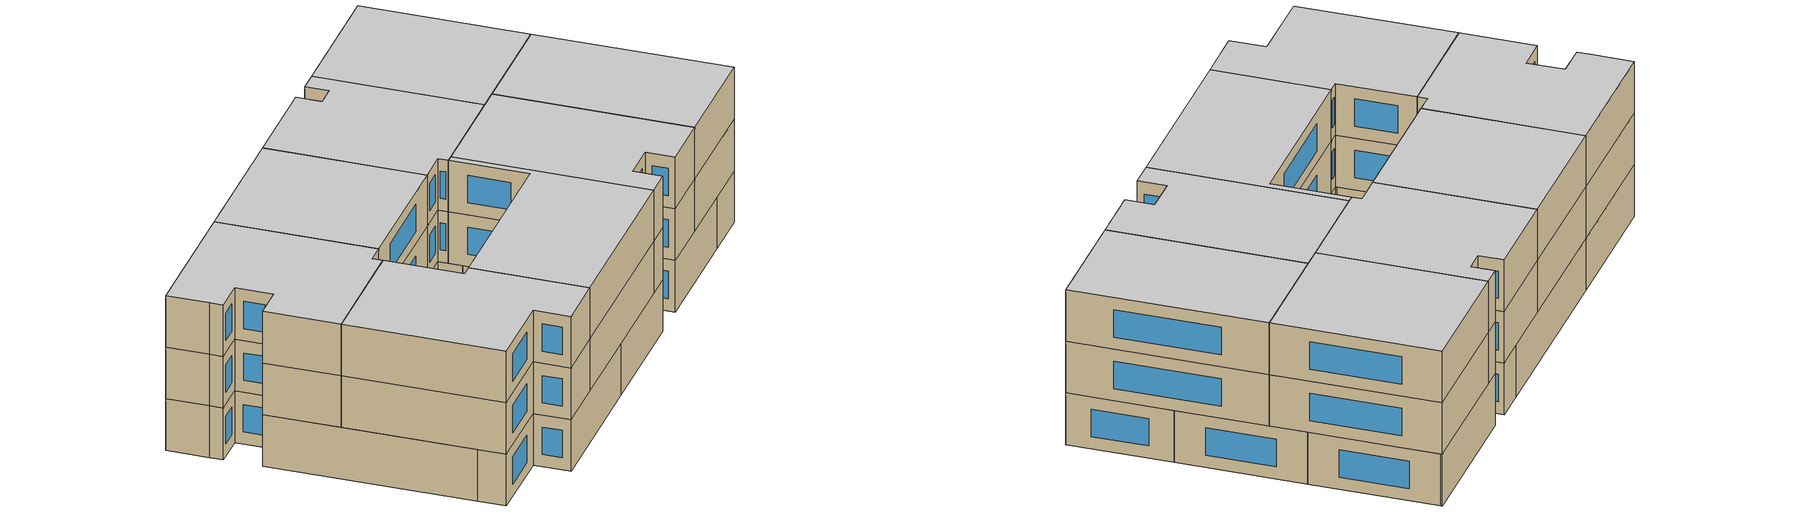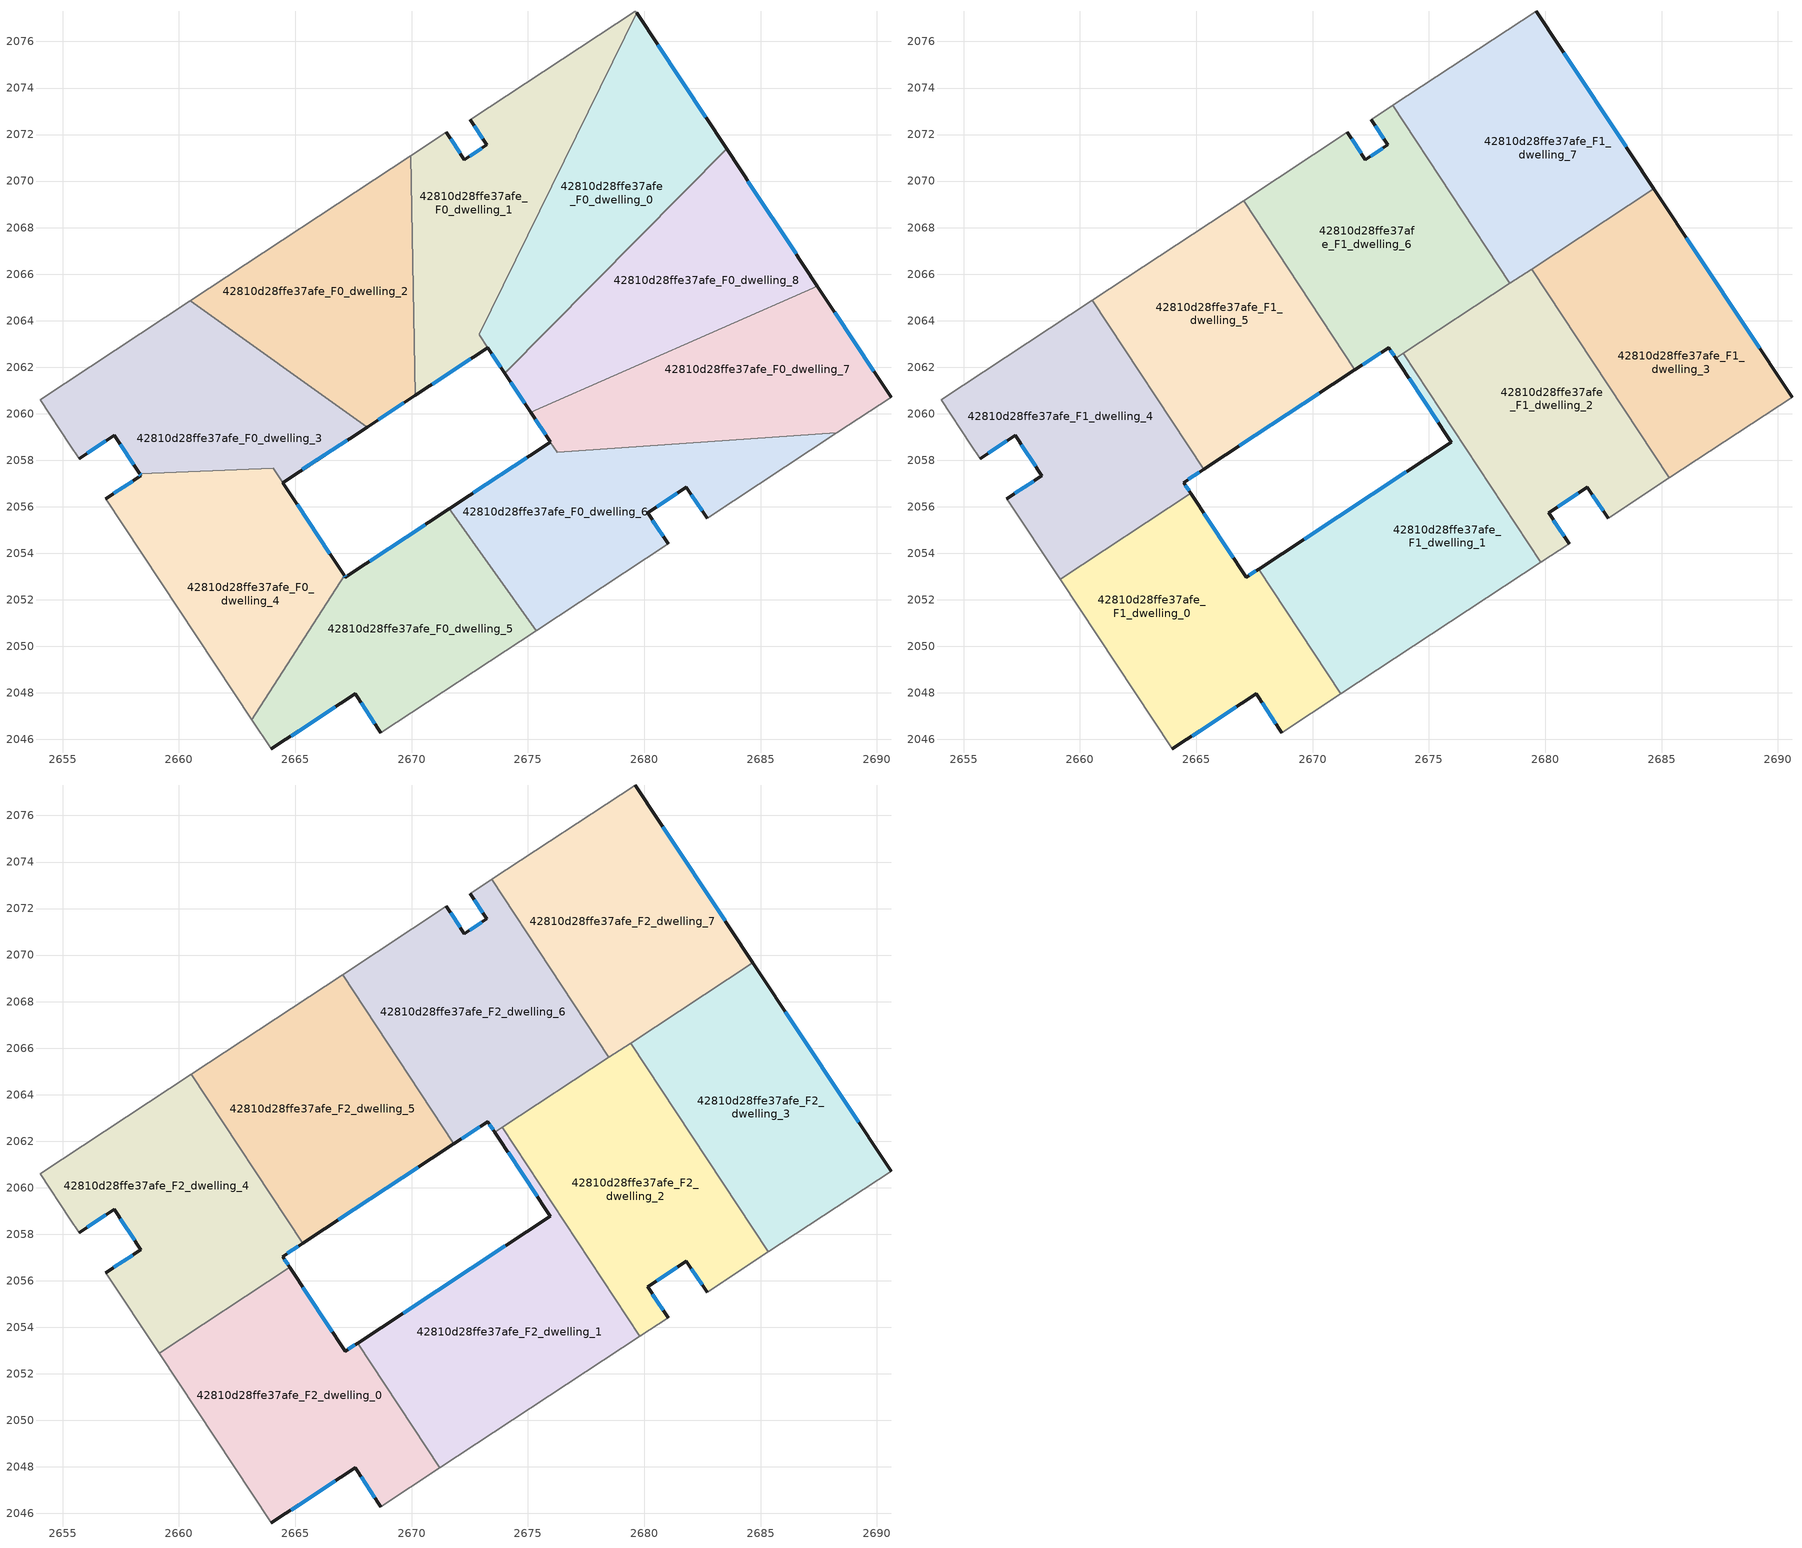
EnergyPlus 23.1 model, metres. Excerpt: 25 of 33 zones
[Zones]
42810d28ffe37afe_F0_dwelling_0
 floor ground (EU_floor_Construction): 2679.67,2077.23 2683.54,2071.38 2674.01,2061.74 2672.91,2063.4 z0
 wall outside (EU_wall_Construction): 2683.54,2071.38 2679.67,2077.23 / 2673.28,2062.84 2674.01,2061.74 z0:3
 wall to 42810d28ffe37afe_F0_dwelling_8 (EU_wall_Construction): 2674.01,2061.74 2683.54,2071.38 z0:3
 wall to 42810d28ffe37afe_F0_dwelling_1 (EU_wall_Construction): 2679.67,2077.23 2672.91,2063.41 / 2672.91,2063.4 2673.28,2062.84 z0:3
 window (EU_Window_Construction): 2682.64,2072.75 2680.58,2075.86 / 2673.45,2062.58 2673.84,2062 z0.7:2.3
 ceiling adiabatic (EU_roof_Construction): 2678.22,2066 2683.54,2071.38 2679.67,2077.23 2675.9,2069.53 z3
42810d28ffe37afe_F0_dwelling_1
 floor ground (EU_floor_Construction): 2679.62,2077.31 2679.67,2077.23 2672.91,2063.4 2673.28,2062.84 2670.16,2060.79 2669.96,2071.08 2671.49,2072.09 2672.26,2070.92 2673.24,2071.56 2672.52,2072.63 z0
 wall outside (EU_wall_Construction): 2672.52,2072.63 2673.24,2071.56 2672.26,2070.92 2671.49,2072.09 / 2670.16,2060.79 2673.28,2062.84 z0:3
 wall to 42810d28ffe37afe_F0_dwelling_2 (EU_wall_Construction): 2669.96,2071.08 2670.16,2060.79 z0:3
 wall adiabatic (EU_wall_Construction): 2671.49,2072.09 2669.96,2071.08 / 2679.67,2077.23 2679.62,2077.31 2672.52,2072.63 z0:3
 window (EU_Window_Construction): 2672.08,2071.19 2671.67,2071.82 / 2673.01,2071.41 2672.49,2071.07 / 2672.69,2072.38 2673.07,2071.81 / 2670.89,2061.27 2672.55,2062.36 z0.7:2.3
42810d28ffe37afe_F0_dwelling_2
 floor ground (EU_floor_Construction): 2669.96,2071.08 2670.16,2060.79 2668.09,2059.43 2660.48,2064.85 z0
 wall outside (EU_wall_Construction): 2668.09,2059.43 2670.16,2060.79 z0:3
 wall to 42810d28ffe37afe_F0_dwelling_3 (EU_wall_Construction): 2660.48,2064.85 2668.09,2059.43 z0:3
 wall adiabatic (EU_wall_Construction): 2669.96,2071.08 2660.48,2064.85 z0:3
 window (EU_Window_Construction): 2668.57,2059.75 2669.67,2060.47 z0.7:2.3
 roof outside (EU_roof_Construction): 2669.96,2071.08 2660.48,2064.85 2660.64,2064.73 2660.54,2064.89 z3
42810d28ffe37afe_F0_dwelling_3
 floor ground (EU_floor_Construction): 2668.09,2059.43 2664.46,2057.04 2667.1,2053.04 2664.05,2057.65 2658.32,2057.42 2657.22,2059.07 2655.71,2058.07 2655.31,2058.67 2654.03,2060.6 2660.48,2064.85 z0
 wall outside (EU_wall_Construction): 2655.71,2058.07 2657.22,2059.07 2658.32,2057.42 / 2664.46,2057.04 2668.09,2059.43 / 2664.46,2057.04 2667.11,2053.05 z0:3
 wall adiabatic (EU_wall_Construction): 2660.48,2064.85 2654.03,2060.6 2655.31,2058.67 2655.71,2058.07 z0:3
 wall to 42810d28ffe37afe_F0_dwelling_4 (EU_wall_Construction): 2658.32,2057.42 2664.05,2057.65 2667.1,2053.04 z0:3
 window (EU_Window_Construction): 2657.48,2058.68 2658.06,2057.8 / 2656.06,2058.31 2656.86,2058.83 / 2665.31,2057.6 2667.23,2058.87 / 2665.08,2056.11 2666.49,2053.99 z0.7:2.3
42810d28ffe37afe_F0_dwelling_4
 floor ground (EU_floor_Construction): 2664.05,2057.65 2667.1,2053.04 2663.14,2046.85 2656.85,2056.34 2658.37,2057.34 2658.32,2057.42 z0
 wall outside (EU_wall_Construction): 2658.32,2057.42 2658.37,2057.34 2656.85,2056.34 z0:3
 wall adiabatic (EU_wall_Construction): 2656.85,2056.34 2663.14,2046.85 z0:3
 wall to 42810d28ffe37afe_F0_dwelling_5 (EU_wall_Construction): 2663.14,2046.85 2667.1,2053.04 z0:3
 window (EU_Window_Construction): 2658.01,2057.1 2657.21,2056.58 / 2658.33,2057.4 2658.35,2057.36 z0.7:2.3
42810d28ffe37afe_F0_dwelling_5
 floor ground (EU_floor_Construction): 2671.63,2055.92 2675.36,2050.68 2668.68,2046.29 2667.58,2047.96 2663.98,2045.59 2663.14,2046.85 2667.11,2053.05 2667.16,2052.97 z0
 wall outside (EU_wall_Construction): 2663.98,2045.59 2667.58,2047.96 2668.68,2046.29 / 2671.63,2055.92 2667.16,2052.97 2667.11,2053.05 z0:3
 wall adiabatic (EU_wall_Construction): 2663.14,2046.85 2663.98,2045.59 / 2668.68,2046.29 2675.36,2050.68 z0:3
 wall to 42810d28ffe37afe_F0_dwelling_6 (EU_wall_Construction): 2675.36,2050.68 2671.63,2055.92 z0:3
 window (EU_Window_Construction): 2664.82,2046.15 2666.73,2047.4 / 2670.58,2055.23 2668.21,2053.67 / 2667.84,2047.57 2668.42,2046.68 / 2667.15,2052.99 2667.12,2053.03 z0.7:2.3
42810d28ffe37afe_F0_dwelling_6
 floor ground (EU_floor_Construction): 2688.29,2059.19 2682.7,2055.51 2681.82,2056.84 2680.15,2055.75 2681.03,2054.41 2675.36,2050.68 2671.63,2055.92 2675.97,2058.78 2676.27,2058.34 z0
 wall outside (EU_wall_Construction): 2675.97,2058.78 2671.63,2055.92 / 2681.03,2054.41 2680.15,2055.75 2681.82,2056.84 2682.7,2055.51 z0:3
 wall adiabatic (EU_wall_Construction): 2675.36,2050.68 2681.03,2054.41 / 2682.7,2055.51 2688.29,2059.19 z0:3
 wall to 42810d28ffe37afe_F0_dwelling_7 (EU_wall_Construction): 2688.29,2059.19 2676.27,2058.34 2675.97,2058.78 z0:3
 window (EU_Window_Construction): 2674.95,2058.11 2672.65,2056.59 / 2682.03,2056.53 2682.5,2055.83 / 2680.54,2056 2681.43,2056.58 / 2680.82,2054.72 2680.35,2055.43 z0.7:2.3
42810d28ffe37afe_F0_dwelling_7
 floor ground (EU_floor_Construction): 2687.45,2065.49 2690.61,2060.71 2688.29,2059.19 2676.27,2058.34 2675.12,2060.07 z0
 wall outside (EU_wall_Construction): 2675.12,2060.07 2675.97,2058.79 / 2690.61,2060.71 2687.45,2065.49 z0:3
 wall to 42810d28ffe37afe_F0_dwelling_8 (EU_wall_Construction): 2687.45,2065.49 2675.12,2060.07 z0:3
 wall adiabatic (EU_wall_Construction): 2688.29,2059.19 2690.61,2060.71 z0:3
 window (EU_Window_Construction): 2675.32,2059.77 2675.77,2059.09 / 2689.87,2061.83 2688.19,2064.37 z0.7:2.3
42810d28ffe37afe_F0_dwelling_8
 floor ground (EU_floor_Construction): 2683.54,2071.38 2687.45,2065.49 2675.12,2060.07 2674.01,2061.74 z0
 wall outside (EU_wall_Construction): 2674.01,2061.74 2675.12,2060.07 / 2687.45,2065.49 2683.54,2071.38 z0:3
 window (EU_Window_Construction): 2674.27,2061.35 2674.86,2060.46 / 2686.53,2066.87 2684.46,2070 z0.7:2.3
 ceiling adiabatic (EU_roof_Construction): 2684.67,2069.67 2683.54,2071.38 2678.22,2066 2678.48,2065.6 z3
42810d28ffe37afe_F1_dwelling_0
 floor to 42810d28ffe37afe_F0_dwelling_4 (EU_floor_Construction): 2664.77,2056.58 2667.1,2053.04 2663.14,2046.85 2659.15,2052.88 z3
 floor to 42810d28ffe37afe_F0_dwelling_5 (EU_floor_Construction): 2667.69,2053.33 2671.22,2047.96 2668.68,2046.29 2667.58,2047.96 2663.98,2045.59 2663.14,2046.85 2667.11,2053.05 2667.16,2052.97 z3
 floor adiabatic (EU_floor_Construction): 2664.77,2056.58 2667.16,2052.97 2667.1,2053.04 z3
 wall outside (EU_wall_Construction): 2667.69,2053.33 2667.16,2052.97 2664.77,2056.58 / 2663.98,2045.59 2667.58,2047.96 2668.68,2046.29 z3:6
 wall adiabatic (EU_wall_Construction): 2659.15,2052.88 2663.98,2045.59 / 2668.68,2046.29 2671.22,2047.96 z3:6
 wall to 42810d28ffe37afe_F1_dwelling_4 (EU_wall_Construction): 2664.77,2056.58 2659.15,2052.88 z3:6
 wall to 42810d28ffe37afe_F1_dwelling_1 (EU_wall_Construction): 2671.22,2047.96 2667.69,2053.33 z3:6
 window (EU_Window_Construction): 2666.6,2053.82 2665.33,2055.73 / 2667.57,2053.24 2667.28,2053.06 / 2667.84,2047.57 2668.42,2046.68 / 2664.82,2046.15 2666.73,2047.4 z3.7:5.3
42810d28ffe37afe_F1_dwelling_1
 floor to 42810d28ffe37afe_F0_dwelling_6 (EU_floor_Construction): 2676.69,2058.37 2679.81,2053.61 2675.36,2050.68 2671.63,2055.92 2675.97,2058.78 2676.27,2058.34 z3
 floor to 42810d28ffe37afe_F0_dwelling_5 (EU_floor_Construction): 2671.63,2055.92 2675.36,2050.68 2671.22,2047.96 2667.69,2053.33 z3
 floor to 42810d28ffe37afe_F0_dwelling_7 (EU_floor_Construction): 2675.47,2060.22 2676.69,2058.37 2676.27,2058.34 2675.97,2058.79 2675.12,2060.07 z3
 floor to 42810d28ffe37afe_F0_dwelling_8 (EU_floor_Construction): 2674.28,2062.02 2675.47,2060.22 2675.12,2060.07 2674.01,2061.74 z3
 floor to 42810d28ffe37afe_F0_dwelling_0 (EU_floor_Construction): 2673.91,2062.59 2674.28,2062.02 2674.01,2061.74 2673.85,2061.98 2673.59,2062.38 z3
 wall outside (EU_wall_Construction): 2673.59,2062.38 2675.97,2058.78 2667.69,2053.33 z3:6
 wall to 42810d28ffe37afe_F1_dwelling_2 (EU_wall_Construction): 2679.81,2053.61 2673.91,2062.59 z3:6
 wall adiabatic (EU_wall_Construction): 2671.22,2047.96 2679.81,2053.61 z3:6
 wall to 42810d28ffe37afe_F1_dwelling_6 (EU_wall_Construction): 2673.91,2062.59 2673.59,2062.38 z3:6
 window (EU_Window_Construction): 2674.15,2061.53 2675.41,2059.63 / 2674.03,2057.5 2669.64,2054.61 z3.7:5.3
42810d28ffe37afe_F1_dwelling_2
 floor to 42810d28ffe37afe_F0_dwelling_7 (EU_floor_Construction): 2681.6,2062.92 2684.24,2058.9 2676.69,2058.37 2675.47,2060.22 z3
 floor to 42810d28ffe37afe_F0_dwelling_6 (EU_floor_Construction): 2684.24,2058.9 2685.33,2057.24 2682.7,2055.51 2681.82,2056.84 2680.15,2055.75 2681.03,2054.41 2679.81,2053.61 2676.69,2058.37 z3
 floor to 42810d28ffe37afe_F0_dwelling_8 (EU_floor_Construction): 2679.42,2066.22 2681.6,2062.92 2675.47,2060.22 2674.28,2062.02 2676.6,2064.37 z3
 floor to 42810d28ffe37afe_F0_dwelling_0 (EU_floor_Construction): 2676.6,2064.36 2674.28,2062.02 2673.91,2062.59 z3
 wall outside (EU_wall_Construction): 2681.03,2054.41 2680.15,2055.75 2681.82,2056.84 2682.7,2055.51 z3:6
 wall to 42810d28ffe37afe_F1_dwelling_3 (EU_wall_Construction): 2685.33,2057.24 2679.42,2066.22 z3:6
 wall adiabatic (EU_wall_Construction): 2682.7,2055.51 2685.33,2057.24 / 2679.81,2053.61 2681.03,2054.41 z3:6
 wall to 42810d28ffe37afe_F1_dwelling_6 (EU_wall_Construction): 2678.48,2065.6 2673.91,2062.59 z3:6
 wall to 42810d28ffe37afe_F1_dwelling_7 (EU_wall_Construction): 2679.42,2066.22 2678.48,2065.6 z3:6
 window (EU_Window_Construction): 2682.03,2056.53 2682.5,2055.83 / 2680.54,2056 2681.43,2056.58 / 2680.82,2054.72 2680.35,2055.43 z3.7:5.3
42810d28ffe37afe_F1_dwelling_3
 floor to 42810d28ffe37afe_F0_dwelling_8 (EU_floor_Construction): 2684.67,2069.67 2687.44,2065.49 2681.6,2062.92 2679.42,2066.22 z3
 floor to 42810d28ffe37afe_F0_dwelling_7 (EU_floor_Construction): 2687.44,2065.49 2690.61,2060.71 2688.29,2059.19 2684.24,2058.9 2681.6,2062.92 z3
 floor to 42810d28ffe37afe_F0_dwelling_6 (EU_floor_Construction): 2688.29,2059.19 2685.33,2057.24 2684.24,2058.9 z3
 wall outside (EU_wall_Construction): 2690.61,2060.71 2684.67,2069.67 z3:6
 wall adiabatic (EU_wall_Construction): 2685.33,2057.24 2690.61,2060.71 z3:6
 wall to 42810d28ffe37afe_F1_dwelling_7 (EU_wall_Construction): 2684.67,2069.67 2679.42,2066.22 z3:6
 window (EU_Window_Construction): 2689.21,2062.82 2686.07,2067.57 z3.7:5.3
42810d28ffe37afe_F1_dwelling_4
 floor to 42810d28ffe37afe_F0_dwelling_3 (EU_floor_Construction): 2660.64,2064.73 2665.33,2057.61 2664.46,2057.04 2664.77,2056.58 2664.05,2057.65 2658.32,2057.42 2657.22,2059.07 2655.71,2058.07 2655.31,2058.67 2654.03,2060.6 2660.48,2064.85 z3
 floor to 42810d28ffe37afe_F0_dwelling_4 (EU_floor_Construction): 2664.05,2057.65 2664.77,2056.58 2659.15,2052.88 2656.85,2056.34 2658.37,2057.34 2658.32,2057.42 z3
 wall outside (EU_wall_Construction): 2664.77,2056.58 2664.46,2057.04 2665.33,2057.61 / 2655.71,2058.07 2657.22,2059.07 2658.37,2057.34 2656.85,2056.34 z3:6
 wall adiabatic (EU_wall_Construction): 2660.54,2064.89 2654.03,2060.6 2655.31,2058.67 2655.71,2058.07 / 2656.85,2056.34 2659.15,2052.88 z3:6
 wall to 42810d28ffe37afe_F1_dwelling_5 (EU_wall_Construction): 2665.33,2057.61 2660.54,2064.89 z3:6
 window (EU_Window_Construction): 2664.66,2057.18 2665.12,2057.48 / 2664.7,2056.69 2664.53,2056.93 / 2658.01,2057.1 2657.21,2056.58 / 2657.49,2058.66 2658.1,2057.75 / 2656.06,2058.31 2656.86,2058.83 z3.7:5.3
42810d28ffe37afe_F1_dwelling_5
 floor to 42810d28ffe37afe_F0_dwelling_2 (EU_floor_Construction): 2667.04,2069.16 2670.09,2064.53 2670.16,2060.79 2668.09,2059.43 2660.64,2064.73 2660.54,2064.89 z3
 floor to 42810d28ffe37afe_F0_dwelling_1 (EU_floor_Construction): 2670.09,2064.53 2671.82,2061.89 2670.16,2060.79 z3
 floor to 42810d28ffe37afe_F0_dwelling_3 (EU_floor_Construction): 2668.09,2059.43 2665.33,2057.61 2660.64,2064.73 z3
 wall outside (EU_wall_Construction): 2665.33,2057.61 2671.82,2061.89 z3:6
 wall adiabatic (EU_wall_Construction): 2667.04,2069.16 2660.54,2064.89 z3:6
 wall to 42810d28ffe37afe_F1_dwelling_6 (EU_wall_Construction): 2671.82,2061.89 2667.04,2069.16 z3:6
 window (EU_Window_Construction): 2666.85,2058.62 2670.3,2060.88 z3.7:5.3
42810d28ffe37afe_F1_dwelling_6
 floor to 42810d28ffe37afe_F0_dwelling_1 (EU_floor_Construction): 2673.45,2073.25 2675.9,2069.52 2672.91,2063.4 2673.28,2062.84 2671.82,2061.89 2670.09,2064.53 2669.96,2071.08 2671.49,2072.09 2672.26,2070.92 2673.24,2071.56 2672.52,2072.63 z3
 floor to 42810d28ffe37afe_F0_dwelling_0 (EU_floor_Construction): 2675.9,2069.52 2678.22,2066 2676.6,2064.36 2673.59,2062.38 2672.91,2063.41 z3
 floor to 42810d28ffe37afe_F0_dwelling_2 (EU_floor_Construction): 2669.96,2071.08 2670.09,2064.53 2667.04,2069.16 z3
 floor to 42810d28ffe37afe_F0_dwelling_8 (EU_floor_Construction): 2678.22,2066 2678.48,2065.6 2676.6,2064.37 z3
 wall outside (EU_wall_Construction): 2672.52,2072.63 2673.24,2071.56 2672.26,2070.92 2671.49,2072.09 / 2671.82,2061.89 2673.28,2062.84 2673.59,2062.38 z3:6
 wall adiabatic (EU_wall_Construction): 2673.45,2073.25 2672.52,2072.63 / 2671.49,2072.09 2667.04,2069.16 z3:6
 wall to 42810d28ffe37afe_F1_dwelling_7 (EU_wall_Construction): 2678.48,2065.6 2673.45,2073.25 z3:6
 window (EU_Window_Construction): 2672.69,2072.38 2673.07,2071.81 / 2673.35,2062.73 2673.51,2062.49 / 2672.17,2062.11 2672.94,2062.62 / 2672.08,2071.19 2671.67,2071.82 / 2673.01,2071.41 2672.49,2071.07 z3.7:5.3
42810d28ffe37afe_F1_dwelling_7
 floor to 42810d28ffe37afe_F0_dwelling_1 (EU_floor_Construction): 2679.62,2077.31 2679.67,2077.23 2675.9,2069.52 2673.45,2073.25 z3
 floor adiabatic (EU_floor_Construction): 2679.67,2077.23 2684.67,2069.67 2678.48,2065.6 2675.9,2069.52 z3
 wall outside (EU_wall_Construction): 2684.67,2069.67 2679.62,2077.31 z3:6
 wall adiabatic (EU_wall_Construction): 2679.62,2077.31 2673.45,2073.25 z3:6
 window (EU_Window_Construction): 2683.49,2071.47 2680.8,2075.52 z3.7:5.3
42810d28ffe37afe_F2_dwelling_0
 floor to 42810d28ffe37afe_F1_dwelling_0 (EU_floor_Construction): 2667.69,2053.33 2671.22,2047.96 2668.68,2046.29 2667.58,2047.96 2663.98,2045.59 2659.15,2052.88 2664.77,2056.58 2667.16,2052.97 z6
 wall outside (EU_wall_Construction): 2667.69,2053.33 2667.16,2052.97 2664.77,2056.58 / 2663.98,2045.59 2667.58,2047.96 2668.68,2046.29 z6:9
 wall adiabatic (EU_wall_Construction): 2659.15,2052.88 2663.98,2045.59 / 2668.68,2046.29 2671.22,2047.96 z6:9
 wall to 42810d28ffe37afe_F2_dwelling_4 (EU_wall_Construction): 2664.77,2056.58 2659.15,2052.88 z6:9
 wall to 42810d28ffe37afe_F2_dwelling_1 (EU_wall_Construction): 2671.22,2047.96 2667.69,2053.33 z6:9
 window (EU_Window_Construction): 2666.6,2053.82 2665.33,2055.73 / 2667.57,2053.24 2667.28,2053.06 / 2667.84,2047.57 2668.42,2046.68 / 2664.82,2046.15 2666.73,2047.4 z6.7:8.3
 ceiling to 42810d28ffe37afe_F3_dwelling_0 (EU_floor_Construction): 2671.22,2047.96 2667.69,2053.33 2667.16,2052.97 2664.77,2056.58 2659.15,2052.88 2663.98,2045.59 2667.58,2047.96 2668.68,2046.29 z9
42810d28ffe37afe_F2_dwelling_1
 floor to 42810d28ffe37afe_F1_dwelling_1 (EU_floor_Construction): 2675.97,2058.78 2673.59,2062.38 2673.91,2062.59 2679.81,2053.61 2671.22,2047.96 2667.69,2053.33 z6
 wall outside (EU_wall_Construction): 2673.59,2062.38 2675.97,2058.78 2667.69,2053.33 z6:9
 wall to 42810d28ffe37afe_F2_dwelling_2 (EU_wall_Construction): 2679.81,2053.61 2673.91,2062.59 z6:9
 wall adiabatic (EU_wall_Construction): 2671.22,2047.96 2679.81,2053.61 z6:9
 wall to 42810d28ffe37afe_F2_dwelling_6 (EU_wall_Construction): 2673.91,2062.59 2673.59,2062.38 z6:9
 window (EU_Window_Construction): 2674.15,2061.53 2675.41,2059.63 / 2674.03,2057.5 2669.64,2054.61 z6.7:8.3
 ceiling to 42810d28ffe37afe_F3_dwelling_1 (EU_floor_Construction): 2679.81,2053.61 2673.91,2062.59 2673.59,2062.38 2675.97,2058.78 2667.69,2053.33 2671.22,2047.96 z9
42810d28ffe37afe_F2_dwelling_2
 floor to 42810d28ffe37afe_F1_dwelling_2 (EU_floor_Construction): 2679.42,2066.22 2685.33,2057.24 2682.7,2055.51 2681.82,2056.84 2680.15,2055.75 2681.03,2054.41 2679.81,2053.61 2673.91,2062.59 z6
 wall outside (EU_wall_Construction): 2681.03,2054.41 2680.15,2055.75 2681.82,2056.84 2682.7,2055.51 z6:9
 wall to 42810d28ffe37afe_F2_dwelling_3 (EU_wall_Construction): 2685.33,2057.24 2679.42,2066.22 z6:9
 wall adiabatic (EU_wall_Construction): 2682.7,2055.51 2685.33,2057.24 / 2679.81,2053.61 2681.03,2054.41 z6:9
 wall to 42810d28ffe37afe_F2_dwelling_6 (EU_wall_Construction): 2678.48,2065.6 2673.91,2062.59 z6:9
 wall to 42810d28ffe37afe_F2_dwelling_7 (EU_wall_Construction): 2679.42,2066.22 2678.48,2065.6 z6:9
 window (EU_Window_Construction): 2682.03,2056.53 2682.5,2055.83 / 2680.54,2056 2681.43,2056.58 / 2680.82,2054.72 2680.35,2055.43 z6.7:8.3
 ceiling to 42810d28ffe37afe_F3_dwelling_2 (EU_floor_Construction): 2682.7,2055.51 2685.33,2057.24 2679.42,2066.22 2673.91,2062.59 2679.81,2053.61 2681.03,2054.41 2680.15,2055.75 2681.82,2056.84 z9
42810d28ffe37afe_F2_dwelling_3
 floor to 42810d28ffe37afe_F1_dwelling_3 (EU_floor_Construction): 2684.67,2069.67 2690.61,2060.71 2685.33,2057.24 2679.42,2066.22 z6
 wall outside (EU_wall_Construction): 2690.61,2060.71 2684.67,2069.67 z6:9
 wall adiabatic (EU_wall_Construction): 2685.33,2057.24 2690.61,2060.71 z6:9
 wall to 42810d28ffe37afe_F2_dwelling_7 (EU_wall_Construction): 2684.67,2069.67 2679.42,2066.22 z6:9
 window (EU_Window_Construction): 2689.21,2062.82 2686.07,2067.57 z6.7:8.3
 ceiling to 42810d28ffe37afe_F3_dwelling_3 (EU_floor_Construction): 2690.61,2060.71 2684.67,2069.67 2679.42,2066.22 2685.33,2057.24 z9
42810d28ffe37afe_F2_dwelling_4
 floor to 42810d28ffe37afe_F1_dwelling_4 (EU_floor_Construction): 2660.54,2064.89 2665.33,2057.61 2664.46,2057.04 2664.77,2056.58 2659.15,2052.88 2656.85,2056.34 2658.37,2057.34 2657.22,2059.07 2655.71,2058.07 2655.31,2058.67 2654.03,2060.6 z6
 wall outside (EU_wall_Construction): 2664.77,2056.58 2664.46,2057.04 2665.33,2057.61 / 2655.71,2058.07 2657.22,2059.07 2658.37,2057.34 2656.85,2056.34 z6:9
 wall adiabatic (EU_wall_Construction): 2660.54,2064.89 2654.03,2060.6 2655.31,2058.67 2655.71,2058.07 / 2656.85,2056.34 2659.15,2052.88 z6:9
 wall to 42810d28ffe37afe_F2_dwelling_5 (EU_wall_Construction): 2665.33,2057.61 2660.54,2064.89 z6:9
 window (EU_Window_Construction): 2664.66,2057.18 2665.12,2057.48 / 2664.7,2056.69 2664.53,2056.93 / 2658.01,2057.1 2657.21,2056.58 / 2657.49,2058.66 2658.1,2057.75 / 2656.06,2058.31 2656.86,2058.83 z6.7:8.3
 ceiling to 42810d28ffe37afe_F3_dwelling_4 (EU_floor_Construction): 2664.77,2056.58 2664.46,2057.04 2665.33,2057.61 2660.54,2064.89 2654.03,2060.6 2655.31,2058.67 2655.71,2058.07 2657.22,2059.07 2658.37,2057.34 2656.85,2056.34 2659.15,2052.88 z9
42810d28ffe37afe_F2_dwelling_5
 floor to 42810d28ffe37afe_F1_dwelling_5 (EU_floor_Construction): 2667.04,2069.16 2671.82,2061.89 2665.33,2057.61 2660.54,2064.89 z6
 wall outside (EU_wall_Construction): 2665.33,2057.61 2671.82,2061.89 z6:9
 wall adiabatic (EU_wall_Construction): 2667.04,2069.16 2660.54,2064.89 z6:9
 wall to 42810d28ffe37afe_F2_dwelling_6 (EU_wall_Construction): 2671.82,2061.89 2667.04,2069.16 z6:9
 window (EU_Window_Construction): 2666.85,2058.62 2670.3,2060.88 z6.7:8.3
 ceiling to 42810d28ffe37afe_F3_dwelling_5 (EU_floor_Construction): 2671.82,2061.89 2667.04,2069.16 2660.54,2064.89 2665.33,2057.61 z9
42810d28ffe37afe_F2_dwelling_6
 floor to 42810d28ffe37afe_F1_dwelling_6 (EU_floor_Construction): 2673.45,2073.25 2678.48,2065.6 2673.59,2062.38 2673.28,2062.84 2671.82,2061.89 2667.04,2069.16 2671.49,2072.09 2672.26,2070.92 2673.24,2071.56 2672.52,2072.63 z6
 wall outside (EU_wall_Construction): 2672.52,2072.63 2673.24,2071.56 2672.26,2070.92 2671.49,2072.09 / 2671.82,2061.89 2673.28,2062.84 2673.59,2062.38 z6:9
 wall adiabatic (EU_wall_Construction): 2673.45,2073.25 2672.52,2072.63 / 2671.49,2072.09 2667.04,2069.16 z6:9
 wall to 42810d28ffe37afe_F2_dwelling_7 (EU_wall_Construction): 2678.48,2065.6 2673.45,2073.25 z6:9
 window (EU_Window_Construction): 2672.69,2072.38 2673.07,2071.81 / 2673.35,2062.73 2673.51,2062.49 / 2672.17,2062.11 2672.94,2062.62 / 2672.08,2071.19 2671.67,2071.82 / 2673.01,2071.41 2672.49,2071.07 z6.7:8.3
 ceiling to 42810d28ffe37afe_F3_dwelling_6 (EU_floor_Construction): 2678.48,2065.6 2673.45,2073.25 2672.52,2072.63 2673.24,2071.56 2672.26,2070.92 2671.49,2072.09 2667.04,2069.16 2671.82,2061.89 2673.28,2062.84 2673.59,2062.38 z9
42810d28ffe37afe_F2_dwelling_7
 floor to 42810d28ffe37afe_F1_dwelling_7 (EU_floor_Construction): 2679.62,2077.31 2684.67,2069.67 2678.48,2065.6 2673.45,2073.25 z6
 wall outside (EU_wall_Construction): 2684.67,2069.67 2679.62,2077.31 z6:9
 wall adiabatic (EU_wall_Construction): 2679.62,2077.31 2673.45,2073.25 z6:9
 window (EU_Window_Construction): 2683.49,2071.47 2680.8,2075.52 z6.7:8.3
 ceiling to 42810d28ffe37afe_F3_dwelling_7 (EU_floor_Construction): 2684.67,2069.67 2679.62,2077.31 2673.45,2073.25 2678.48,2065.6 z9
[Building]
EU S2 Campaign: North Axis=0; Terrain=City; Solar Distribution=FullExterior
[Site:Location]
Budapest.Ferenc.Liszt.Intl.AP: Latitude=47.437; Longitude=19.256; Time Zone=1; Elevation=185
[SizingPeriod:WeatherFileDays]
AnnualSizingPeriod: Begin Month=1; Begin Day of Month=1; End Month=12; End Day of Month=31; Day of Week for Start Day=Monday; Use Weather File Daylight Saving Period=No; Use Weather File Rain and Snow Indicators=No
[MATERIAL]
EU_InternalMass_Material: Roughness=MediumRough; Thickness=0.1; Conductivity=1; Density=1800; Specific Heat=900; Thermal Absorptance=0.9; Solar Absorptance=0.7; Visible Absorptance=0.7
[MATERIAL:NOMASS] Roughness=MediumRough; Thermal Absorptance=0.9; Solar Absorptance=0.7; Visible Absorptance=0.7
Name | Thermal Resistance
EU_wall_NoMass | 0.832559
EU_roof_NoMass | 1.39638
EU_floor_NoMass | 0.872794
[WINDOWMATERIAL:SIMPLEGLAZINGSYSTEM]
EU_Window_SimpleGlazing: UFactor=2.79869; Solar Heat Gain Coefficient=0.75; Visible Transmittance=0.75
[CONSTRUCTION]
EU_wall_Construction: EU_wall_NoMass
EU_roof_Construction: EU_roof_NoMass
EU_floor_Construction: EU_floor_NoMass
EU_Window_Construction: EU_Window_SimpleGlazing
EU_InternalMass_Construction: EU_InternalMass_Material
[ZONE] Type=1; Multiplier=1; Ceiling Height=autocalculate; Floor Area=autocalculate; Part of Total Floor Area=Yes
Name | Volume
42810d28ffe37afe_F0_dwelling_0 | 179.457
42810d28ffe37afe_F1_dwelling_0; 42810d28ffe37afe_F2_dwelling_0 | 203.221
42810d28ffe37afe_F0_dwelling_1 | 181.811
42810d28ffe37afe_F1_dwelling_1; 42810d28ffe37afe_F2_dwelling_1 | 203.197
42810d28ffe37afe_F0_dwelling_2 | 180.643
42810d28ffe37afe_F1_dwelling_2; 42810d28ffe37afe_F2_dwelling_2 | 203.249
42810d28ffe37afe_F0_dwelling_3 | 182.017
42810d28ffe37afe_F1_dwelling_3; 42810d28ffe37afe_F2_dwelling_3 | 203.195
42810d28ffe37afe_F0_dwelling_4 | 179.163
42810d28ffe37afe_F1_dwelling_4; 42810d28ffe37afe_F2_dwelling_4 | 203.209
42810d28ffe37afe_F0_dwelling_5 | 180.625
42810d28ffe37afe_F1_dwelling_5; 42810d28ffe37afe_F2_dwelling_5 | 203.178
42810d28ffe37afe_F0_dwelling_6 | 181.394
42810d28ffe37afe_F1_dwelling_6; 42810d28ffe37afe_F2_dwelling_6 | 203.208
42810d28ffe37afe_F0_dwelling_7 | 179.84
42810d28ffe37afe_F1_dwelling_7; 42810d28ffe37afe_F2_dwelling_7 | 203.201
42810d28ffe37afe_F0_dwelling_8 | 180.651
[INTERNALMASS] Construction=EU_InternalMass_Construction
Name | Zone or ZoneList | Surface Area
42810d28ffe37afe_F0_dwelling_0_EU_InternalMass | 42810d28ffe37afe_F0_dwelling_0 | 59.8218
42810d28ffe37afe_F0_dwelling_1_EU_InternalMass | 42810d28ffe37afe_F0_dwelling_1 | 60.604
42810d28ffe37afe_F0_dwelling_2_EU_InternalMass | 42810d28ffe37afe_F0_dwelling_2 | 60.2144
42810d28ffe37afe_F0_dwelling_3_EU_InternalMass | 42810d28ffe37afe_F0_dwelling_3 | 60.6875
42810d28ffe37afe_F0_dwelling_4_EU_InternalMass | 42810d28ffe37afe_F0_dwelling_4 | 59.7343
42810d28ffe37afe_F0_dwelling_5_EU_InternalMass | 42810d28ffe37afe_F0_dwelling_5 | 60.2084
42810d28ffe37afe_F0_dwelling_6_EU_InternalMass | 42810d28ffe37afe_F0_dwelling_6 | 60.4645
42810d28ffe37afe_F0_dwelling_7_EU_InternalMass | 42810d28ffe37afe_F0_dwelling_7 | 59.9502
42810d28ffe37afe_F0_dwelling_8_EU_InternalMass | 42810d28ffe37afe_F0_dwelling_8 | 60.2173
42810d28ffe37afe_F1_dwelling_0_EU_InternalMass | 42810d28ffe37afe_F1_dwelling_0 | 67.7404
42810d28ffe37afe_F1_dwelling_1_EU_InternalMass | 42810d28ffe37afe_F1_dwelling_1 | 67.7276
42810d28ffe37afe_F1_dwelling_2_EU_InternalMass | 42810d28ffe37afe_F1_dwelling_2 | 67.7499
42810d28ffe37afe_F1_dwelling_3_EU_InternalMass | 42810d28ffe37afe_F1_dwelling_3 | 67.7318
42810d28ffe37afe_F1_dwelling_4_EU_InternalMass | 42810d28ffe37afe_F1_dwelling_4 | 67.7364
42810d28ffe37afe_F1_dwelling_5_EU_InternalMass | 42810d28ffe37afe_F1_dwelling_5 | 67.726
42810d28ffe37afe_F1_dwelling_6_EU_InternalMass | 42810d28ffe37afe_F1_dwelling_6 | 67.736
42810d28ffe37afe_F1_dwelling_7_EU_InternalMass | 42810d28ffe37afe_F1_dwelling_7 | 67.7339
42810d28ffe37afe_F2_dwelling_0_EU_InternalMass | 42810d28ffe37afe_F2_dwelling_0 | 67.7404
42810d28ffe37afe_F2_dwelling_1_EU_InternalMass | 42810d28ffe37afe_F2_dwelling_1 | 67.7276
42810d28ffe37afe_F2_dwelling_2_EU_InternalMass | 42810d28ffe37afe_F2_dwelling_2 | 67.7499
42810d28ffe37afe_F2_dwelling_3_EU_InternalMass | 42810d28ffe37afe_F2_dwelling_3 | 67.7318
42810d28ffe37afe_F2_dwelling_4_EU_InternalMass | 42810d28ffe37afe_F2_dwelling_4 | 67.7364
42810d28ffe37afe_F2_dwelling_5_EU_InternalMass | 42810d28ffe37afe_F2_dwelling_5 | 67.726
42810d28ffe37afe_F2_dwelling_6_EU_InternalMass | 42810d28ffe37afe_F2_dwelling_6 | 67.736
42810d28ffe37afe_F2_dwelling_7_EU_InternalMass | 42810d28ffe37afe_F2_dwelling_7 | 67.7339
[OTHEREQUIPMENT] Fuel Type=Electricity; Design Level Calculation Method=Watts/Area; Power per Zone Floor Area=1; Fraction Latent=0; Fraction Radiant=0; Fraction Lost=0; Carbon Dioxide Generation Rate=0; EndUse Subcategory=EU_Step8_InternalGains
Name | Zone or ZoneList or Space or SpaceList | Schedule
EU_Step8_InternalGain_42810d28ffe37afe_F0_dwelling_0_f000 | 42810d28ffe37afe_F0_dwelling_0 | EU_Step8_GainSchedule_42810d28ffe37afe_F0_dwelling_0_f000
EU_Step8_InternalGain_42810d28ffe37afe_F0_dwelling_1_f000 | 42810d28ffe37afe_F0_dwelling_1 | EU_Step8_GainSchedule_42810d28ffe37afe_F0_dwelling_1_f000
EU_Step8_InternalGain_42810d28ffe37afe_F0_dwelling_2_f000 | 42810d28ffe37afe_F0_dwelling_2 | EU_Step8_GainSchedule_42810d28ffe37afe_F0_dwelling_2_f000
EU_Step8_InternalGain_42810d28ffe37afe_F0_dwelling_3_f000 | 42810d28ffe37afe_F0_dwelling_3 | EU_Step8_GainSchedule_42810d28ffe37afe_F0_dwelling_3_f000
EU_Step8_InternalGain_42810d28ffe37afe_F0_dwelling_4_f000 | 42810d28ffe37afe_F0_dwelling_4 | EU_Step8_GainSchedule_42810d28ffe37afe_F0_dwelling_4_f000
EU_Step8_InternalGain_42810d28ffe37afe_F0_dwelling_5_f000 | 42810d28ffe37afe_F0_dwelling_5 | EU_Step8_GainSchedule_42810d28ffe37afe_F0_dwelling_5_f000
EU_Step8_InternalGain_42810d28ffe37afe_F0_dwelling_6_f000 | 42810d28ffe37afe_F0_dwelling_6 | EU_Step8_GainSchedule_42810d28ffe37afe_F0_dwelling_6_f000
EU_Step8_InternalGain_42810d28ffe37afe_F0_dwelling_7_f000 | 42810d28ffe37afe_F0_dwelling_7 | EU_Step8_GainSchedule_42810d28ffe37afe_F0_dwelling_7_f000
EU_Step8_InternalGain_42810d28ffe37afe_F0_dwelling_8_f000 | 42810d28ffe37afe_F0_dwelling_8 | EU_Step8_GainSchedule_42810d28ffe37afe_F0_dwelling_8_f000
EU_Step8_InternalGain_42810d28ffe37afe_F1_dwelling_0_f000 | 42810d28ffe37afe_F1_dwelling_0 | EU_Step8_GainSchedule_42810d28ffe37afe_F1_dwelling_0_f000
EU_Step8_InternalGain_42810d28ffe37afe_F1_dwelling_1_f000 | 42810d28ffe37afe_F1_dwelling_1 | EU_Step8_GainSchedule_42810d28ffe37afe_F1_dwelling_1_f000
EU_Step8_InternalGain_42810d28ffe37afe_F1_dwelling_2_f000 | 42810d28ffe37afe_F1_dwelling_2 | EU_Step8_GainSchedule_42810d28ffe37afe_F1_dwelling_2_f000
EU_Step8_InternalGain_42810d28ffe37afe_F1_dwelling_3_f000 | 42810d28ffe37afe_F1_dwelling_3 | EU_Step8_GainSchedule_42810d28ffe37afe_F1_dwelling_3_f000
EU_Step8_InternalGain_42810d28ffe37afe_F1_dwelling_4_f000 | 42810d28ffe37afe_F1_dwelling_4 | EU_Step8_GainSchedule_42810d28ffe37afe_F1_dwelling_4_f000
EU_Step8_InternalGain_42810d28ffe37afe_F1_dwelling_5_f000 | 42810d28ffe37afe_F1_dwelling_5 | EU_Step8_GainSchedule_42810d28ffe37afe_F1_dwelling_5_f000
EU_Step8_InternalGain_42810d28ffe37afe_F1_dwelling_6_f000 | 42810d28ffe37afe_F1_dwelling_6 | EU_Step8_GainSchedule_42810d28ffe37afe_F1_dwelling_6_f000
EU_Step8_InternalGain_42810d28ffe37afe_F1_dwelling_7_f000 | 42810d28ffe37afe_F1_dwelling_7 | EU_Step8_GainSchedule_42810d28ffe37afe_F1_dwelling_7_f000
EU_Step8_InternalGain_42810d28ffe37afe_F2_dwelling_0_f000 | 42810d28ffe37afe_F2_dwelling_0 | EU_Step8_GainSchedule_42810d28ffe37afe_F2_dwelling_0_f000
EU_Step8_InternalGain_42810d28ffe37afe_F2_dwelling_1_f000 | 42810d28ffe37afe_F2_dwelling_1 | EU_Step8_GainSchedule_42810d28ffe37afe_F2_dwelling_1_f000
EU_Step8_InternalGain_42810d28ffe37afe_F2_dwelling_2_f000 | 42810d28ffe37afe_F2_dwelling_2 | EU_Step8_GainSchedule_42810d28ffe37afe_F2_dwelling_2_f000
EU_Step8_InternalGain_42810d28ffe37afe_F2_dwelling_3_f000 | 42810d28ffe37afe_F2_dwelling_3 | EU_Step8_GainSchedule_42810d28ffe37afe_F2_dwelling_3_f000
EU_Step8_InternalGain_42810d28ffe37afe_F2_dwelling_4_f000 | 42810d28ffe37afe_F2_dwelling_4 | EU_Step8_GainSchedule_42810d28ffe37afe_F2_dwelling_4_f000
EU_Step8_InternalGain_42810d28ffe37afe_F2_dwelling_5_f000 | 42810d28ffe37afe_F2_dwelling_5 | EU_Step8_GainSchedule_42810d28ffe37afe_F2_dwelling_5_f000
EU_Step8_InternalGain_42810d28ffe37afe_F2_dwelling_6_f000 | 42810d28ffe37afe_F2_dwelling_6 | EU_Step8_GainSchedule_42810d28ffe37afe_F2_dwelling_6_f000
EU_Step8_InternalGain_42810d28ffe37afe_F2_dwelling_7_f000 | 42810d28ffe37afe_F2_dwelling_7 | EU_Step8_GainSchedule_42810d28ffe37afe_F2_dwelling_7_f000
[ZONEVENTILATION:DESIGNFLOWRATE] Schedule=EU_AlwaysOn; Design Flow Rate Calculation Method=AirChanges/Hour; Air Changes per Hour=0.475469; Ventilation Type=Natural; Fan Pressure Rise=0; Fan Total Efficiency=1; Constant Term Coefficient=1; Temperature Term Coefficient=0; Velocity Term Coefficient=0; Velocity Squared Term Coefficient=0; Minimum Indoor Temperature=-100; Maximum Indoor Temperature=100; Delta Temperature=-100; Minimum Outdoor Temperature=-100; Maximum Outdoor Temperature=100; Maximum Wind Speed=40
Name | Zone or ZoneList or Space or SpaceList
EU_ConstantAir_42810d28ffe37afe_F0_dwelling_0 | 42810d28ffe37afe_F0_dwelling_0
EU_ConstantAir_42810d28ffe37afe_F0_dwelling_1 | 42810d28ffe37afe_F0_dwelling_1
EU_ConstantAir_42810d28ffe37afe_F0_dwelling_2 | 42810d28ffe37afe_F0_dwelling_2
EU_ConstantAir_42810d28ffe37afe_F0_dwelling_3 | 42810d28ffe37afe_F0_dwelling_3
EU_ConstantAir_42810d28ffe37afe_F0_dwelling_4 | 42810d28ffe37afe_F0_dwelling_4
EU_ConstantAir_42810d28ffe37afe_F0_dwelling_5 | 42810d28ffe37afe_F0_dwelling_5
EU_ConstantAir_42810d28ffe37afe_F0_dwelling_6 | 42810d28ffe37afe_F0_dwelling_6
EU_ConstantAir_42810d28ffe37afe_F0_dwelling_7 | 42810d28ffe37afe_F0_dwelling_7
EU_ConstantAir_42810d28ffe37afe_F0_dwelling_8 | 42810d28ffe37afe_F0_dwelling_8
EU_ConstantAir_42810d28ffe37afe_F1_dwelling_0 | 42810d28ffe37afe_F1_dwelling_0
EU_ConstantAir_42810d28ffe37afe_F1_dwelling_1 | 42810d28ffe37afe_F1_dwelling_1
EU_ConstantAir_42810d28ffe37afe_F1_dwelling_2 | 42810d28ffe37afe_F1_dwelling_2
EU_ConstantAir_42810d28ffe37afe_F1_dwelling_3 | 42810d28ffe37afe_F1_dwelling_3
EU_ConstantAir_42810d28ffe37afe_F1_dwelling_4 | 42810d28ffe37afe_F1_dwelling_4
EU_ConstantAir_42810d28ffe37afe_F1_dwelling_5 | 42810d28ffe37afe_F1_dwelling_5
EU_ConstantAir_42810d28ffe37afe_F1_dwelling_6 | 42810d28ffe37afe_F1_dwelling_6
EU_ConstantAir_42810d28ffe37afe_F1_dwelling_7 | 42810d28ffe37afe_F1_dwelling_7
EU_ConstantAir_42810d28ffe37afe_F2_dwelling_0 | 42810d28ffe37afe_F2_dwelling_0
EU_ConstantAir_42810d28ffe37afe_F2_dwelling_1 | 42810d28ffe37afe_F2_dwelling_1
EU_ConstantAir_42810d28ffe37afe_F2_dwelling_2 | 42810d28ffe37afe_F2_dwelling_2
EU_ConstantAir_42810d28ffe37afe_F2_dwelling_3 | 42810d28ffe37afe_F2_dwelling_3
EU_ConstantAir_42810d28ffe37afe_F2_dwelling_4 | 42810d28ffe37afe_F2_dwelling_4
EU_ConstantAir_42810d28ffe37afe_F2_dwelling_5 | 42810d28ffe37afe_F2_dwelling_5
EU_ConstantAir_42810d28ffe37afe_F2_dwelling_6 | 42810d28ffe37afe_F2_dwelling_6
EU_ConstantAir_42810d28ffe37afe_F2_dwelling_7 | 42810d28ffe37afe_F2_dwelling_7
[HVACTEMPLATE:THERMOSTAT] Constant Heating Setpoint=20; Constant Cooling Setpoint=50
EU_HeatOnly_42810d28ffe37afe_F0_dwelling_0; EU_HeatOnly_42810d28ffe37afe_F0_dwelling_1; EU_HeatOnly_42810d28ffe37afe_F0_dwelling_2; EU_HeatOnly_42810d28ffe37afe_F0_dwelling_3; EU_HeatOnly_42810d28ffe37afe_F0_dwelling_4; EU_HeatOnly_42810d28ffe37afe_F0_dwelling_5; EU_HeatOnly_42810d28ffe37afe_F0_dwelling_6; EU_HeatOnly_42810d28ffe37afe_F0_dwelling_7; EU_HeatOnly_42810d28ffe37afe_F0_dwelling_8; EU_HeatOnly_42810d28ffe37afe_F1_dwelling_0; EU_HeatOnly_42810d28ffe37afe_F1_dwelling_1; EU_HeatOnly_42810d28ffe37afe_F1_dwelling_2; EU_HeatOnly_42810d28ffe37afe_F1_dwelling_3; EU_HeatOnly_42810d28ffe37afe_F1_dwelling_4; EU_HeatOnly_42810d28ffe37afe_F1_dwelling_5; EU_HeatOnly_42810d28ffe37afe_F1_dwelling_6; EU_HeatOnly_42810d28ffe37afe_F1_dwelling_7; EU_HeatOnly_42810d28ffe37afe_F2_dwelling_0; EU_HeatOnly_42810d28ffe37afe_F2_dwelling_1; EU_HeatOnly_42810d28ffe37afe_F2_dwelling_2; EU_HeatOnly_42810d28ffe37afe_F2_dwelling_3; EU_HeatOnly_42810d28ffe37afe_F2_dwelling_4; EU_HeatOnly_42810d28ffe37afe_F2_dwelling_5; EU_HeatOnly_42810d28ffe37afe_F2_dwelling_6; EU_HeatOnly_42810d28ffe37afe_F2_dwelling_7; EU_HeatOnly_42810d28ffe37afe_F3_dwelling_0; EU_HeatOnly_42810d28ffe37afe_F3_dwelling_1; EU_HeatOnly_42810d28ffe37afe_F3_dwelling_2; EU_HeatOnly_42810d28ffe37afe_F3_dwelling_3; EU_HeatOnly_42810d28ffe37afe_F3_dwelling_4
[HVACTEMPLATE:ZONE:IDEALLOADSAIRSYSTEM] System Availability Schedule=EU_AlwaysOn; Maximum Heating Supply Air Temperature=50; Minimum Cooling Supply Air Temperature=13; Maximum Heating Supply Air Humidity Ratio=0.0156; Minimum Cooling Supply Air Humidity Ratio=0.0077; Heating Limit=NoLimit; Cooling Limit=NoLimit; Heating Availability Schedule=EU_AlwaysOn; Cooling Availability Schedule=EU_CoolingOff; Dehumidification Control Type=ConstantSensibleHeatRatio; Cooling Sensible Heat Ratio=0.7; Dehumidification Setpoint=60; Humidification Control Type=None; Humidification Setpoint=30; Outdoor Air Method=None; Outdoor Air Flow Rate per Person=0.00944; Outdoor Air Flow Rate per Zone Floor Area=0; Outdoor Air Flow Rate per Zone=0; Demand Controlled Ventilation Type=None; Outdoor Air Economizer Type=NoEconomizer; Heat Recovery Type=None; Sensible Heat Recovery Effectiveness=0.7; Latent Heat Recovery Effectiveness=0.65
Name | Template Thermostat
42810d28ffe37afe_F0_dwelling_0 | EU_HeatOnly_42810d28ffe37afe_F0_dwelling_0
42810d28ffe37afe_F0_dwelling_1 | EU_HeatOnly_42810d28ffe37afe_F0_dwelling_1
42810d28ffe37afe_F0_dwelling_2 | EU_HeatOnly_42810d28ffe37afe_F0_dwelling_2
42810d28ffe37afe_F0_dwelling_3 | EU_HeatOnly_42810d28ffe37afe_F0_dwelling_3
42810d28ffe37afe_F0_dwelling_4 | EU_HeatOnly_42810d28ffe37afe_F0_dwelling_4
42810d28ffe37afe_F0_dwelling_5 | EU_HeatOnly_42810d28ffe37afe_F0_dwelling_5
42810d28ffe37afe_F0_dwelling_6 | EU_HeatOnly_42810d28ffe37afe_F0_dwelling_6
42810d28ffe37afe_F0_dwelling_7 | EU_HeatOnly_42810d28ffe37afe_F0_dwelling_7
42810d28ffe37afe_F0_dwelling_8 | EU_HeatOnly_42810d28ffe37afe_F0_dwelling_8
42810d28ffe37afe_F1_dwelling_0 | EU_HeatOnly_42810d28ffe37afe_F1_dwelling_0
42810d28ffe37afe_F1_dwelling_1 | EU_HeatOnly_42810d28ffe37afe_F1_dwelling_1
42810d28ffe37afe_F1_dwelling_2 | EU_HeatOnly_42810d28ffe37afe_F1_dwelling_2
42810d28ffe37afe_F1_dwelling_3 | EU_HeatOnly_42810d28ffe37afe_F1_dwelling_3
42810d28ffe37afe_F1_dwelling_4 | EU_HeatOnly_42810d28ffe37afe_F1_dwelling_4
42810d28ffe37afe_F1_dwelling_5 | EU_HeatOnly_42810d28ffe37afe_F1_dwelling_5
42810d28ffe37afe_F1_dwelling_6 | EU_HeatOnly_42810d28ffe37afe_F1_dwelling_6
42810d28ffe37afe_F1_dwelling_7 | EU_HeatOnly_42810d28ffe37afe_F1_dwelling_7
42810d28ffe37afe_F2_dwelling_0 | EU_HeatOnly_42810d28ffe37afe_F2_dwelling_0
42810d28ffe37afe_F2_dwelling_1 | EU_HeatOnly_42810d28ffe37afe_F2_dwelling_1
42810d28ffe37afe_F2_dwelling_2 | EU_HeatOnly_42810d28ffe37afe_F2_dwelling_2
42810d28ffe37afe_F2_dwelling_3 | EU_HeatOnly_42810d28ffe37afe_F2_dwelling_3
42810d28ffe37afe_F2_dwelling_4 | EU_HeatOnly_42810d28ffe37afe_F2_dwelling_4
42810d28ffe37afe_F2_dwelling_5 | EU_HeatOnly_42810d28ffe37afe_F2_dwelling_5
42810d28ffe37afe_F2_dwelling_6 | EU_HeatOnly_42810d28ffe37afe_F2_dwelling_6
42810d28ffe37afe_F2_dwelling_7 | EU_HeatOnly_42810d28ffe37afe_F2_dwelling_7
[SIZING:ZONE] Zone Cooling Design Supply Air Temperature Input Method=SupplyAirTemperature; Zone Cooling Design Supply Air Temperature=13; Zone Heating Design Supply Air Temperature Input Method=SupplyAirTemperature; Zone Heating Design Supply Air Temperature=50; Zone Cooling Design Supply Air Humidity Ratio=0.008; Zone Heating Design Supply Air Humidity Ratio=0.008; Cooling Design Air Flow Method=DesignDay; Cooling Design Air Flow Rate=0; Cooling Minimum Air Flow per Zone Floor Area=0.000762; Cooling Minimum Air Flow=0; Cooling Minimum Air Flow Fraction=0.2; Heating Design Air Flow Method=DesignDay; Heating Design Air Flow Rate=0; Heating Maximum Air Flow per Zone Floor Area=0.002032; Heating Maximum Air Flow=0.141576; Heating Maximum Air Flow Fraction=0.3; Account for Dedicated Outdoor Air System=No; Dedicated Outdoor Air System Control Strategy=NeutralSupplyAir; Dedicated Outdoor Air Low Setpoint Temperature for Design=autosize; Dedicated Outdoor Air High Setpoint Temperature for Design=autosize; Zone Load Sizing Method=Sensible Load Only No Latent Load; Zone Latent Cooling Design Supply Air Humidity Ratio Input Method=HumidityRatioDifference; Zone Cooling Design Supply Air Humidity Ratio Difference=0.005; Zone Latent Heating Design Supply Air Humidity Ratio Input Method=HumidityRatioDifference; Zone Humidification Design Supply Air Humidity Ratio Difference=0.005
42810d28ffe37afe_F0_dwelling_0; 42810d28ffe37afe_F0_dwelling_1; 42810d28ffe37afe_F0_dwelling_2; 42810d28ffe37afe_F0_dwelling_3; 42810d28ffe37afe_F0_dwelling_4; 42810d28ffe37afe_F0_dwelling_5; 42810d28ffe37afe_F0_dwelling_6; 42810d28ffe37afe_F0_dwelling_7; 42810d28ffe37afe_F0_dwelling_8; 42810d28ffe37afe_F1_dwelling_0; 42810d28ffe37afe_F1_dwelling_1; 42810d28ffe37afe_F1_dwelling_2; 42810d28ffe37afe_F1_dwelling_3; 42810d28ffe37afe_F1_dwelling_4; 42810d28ffe37afe_F1_dwelling_5; 42810d28ffe37afe_F1_dwelling_6; 42810d28ffe37afe_F1_dwelling_7; 42810d28ffe37afe_F2_dwelling_0; 42810d28ffe37afe_F2_dwelling_1; 42810d28ffe37afe_F2_dwelling_2; 42810d28ffe37afe_F2_dwelling_3; 42810d28ffe37afe_F2_dwelling_4; 42810d28ffe37afe_F2_dwelling_5; 42810d28ffe37afe_F2_dwelling_6; 42810d28ffe37afe_F2_dwelling_7
[SCHEDULE:CONSTANT]
Name | Hourly Value
EU_AlwaysOn | 1
EU_CoolingOff | 0
[SCHEDULE:FILE] Column Number=1; Rows to Skip at Top=0; Number of Hours of Data=8760; Column Separator=Comma; Interpolate to Timestep=No; Minutes per Item=60; Adjust Schedule for Daylight Savings=Yes
Name | File
EU_Step8_GainSchedule_42810d28ffe37afe_F0_dwelling_0_f000 | ../../schedules/42810d28ffe37afe/42810d28ffe37afe_F0_dwelling_0_f000_gain.csv
EU_Step8_GainSchedule_42810d28ffe37afe_F0_dwelling_1_f000 | ../../schedules/42810d28ffe37afe/42810d28ffe37afe_F0_dwelling_1_f000_gain.csv
EU_Step8_GainSchedule_42810d28ffe37afe_F0_dwelling_2_f000 | ../../schedules/42810d28ffe37afe/42810d28ffe37afe_F0_dwelling_2_f000_gain.csv
EU_Step8_GainSchedule_42810d28ffe37afe_F0_dwelling_3_f000 | ../../schedules/42810d28ffe37afe/42810d28ffe37afe_F0_dwelling_3_f000_gain.csv
EU_Step8_GainSchedule_42810d28ffe37afe_F0_dwelling_4_f000 | ../../schedules/42810d28ffe37afe/42810d28ffe37afe_F0_dwelling_4_f000_gain.csv
EU_Step8_GainSchedule_42810d28ffe37afe_F0_dwelling_5_f000 | ../../schedules/42810d28ffe37afe/42810d28ffe37afe_F0_dwelling_5_f000_gain.csv
EU_Step8_GainSchedule_42810d28ffe37afe_F0_dwelling_6_f000 | ../../schedules/42810d28ffe37afe/42810d28ffe37afe_F0_dwelling_6_f000_gain.csv
EU_Step8_GainSchedule_42810d28ffe37afe_F0_dwelling_7_f000 | ../../schedules/42810d28ffe37afe/42810d28ffe37afe_F0_dwelling_7_f000_gain.csv
EU_Step8_GainSchedule_42810d28ffe37afe_F0_dwelling_8_f000 | ../../schedules/42810d28ffe37afe/42810d28ffe37afe_F0_dwelling_8_f000_gain.csv
EU_Step8_GainSchedule_42810d28ffe37afe_F1_dwelling_0_f000 | ../../schedules/42810d28ffe37afe/42810d28ffe37afe_F1_dwelling_0_f000_gain.csv
EU_Step8_GainSchedule_42810d28ffe37afe_F1_dwelling_1_f000 | ../../schedules/42810d28ffe37afe/42810d28ffe37afe_F1_dwelling_1_f000_gain.csv
EU_Step8_GainSchedule_42810d28ffe37afe_F1_dwelling_2_f000 | ../../schedules/42810d28ffe37afe/42810d28ffe37afe_F1_dwelling_2_f000_gain.csv
EU_Step8_GainSchedule_42810d28ffe37afe_F1_dwelling_3_f000 | ../../schedules/42810d28ffe37afe/42810d28ffe37afe_F1_dwelling_3_f000_gain.csv
EU_Step8_GainSchedule_42810d28ffe37afe_F1_dwelling_4_f000 | ../../schedules/42810d28ffe37afe/42810d28ffe37afe_F1_dwelling_4_f000_gain.csv
EU_Step8_GainSchedule_42810d28ffe37afe_F1_dwelling_5_f000 | ../../schedules/42810d28ffe37afe/42810d28ffe37afe_F1_dwelling_5_f000_gain.csv
EU_Step8_GainSchedule_42810d28ffe37afe_F1_dwelling_6_f000 | ../../schedules/42810d28ffe37afe/42810d28ffe37afe_F1_dwelling_6_f000_gain.csv
EU_Step8_GainSchedule_42810d28ffe37afe_F1_dwelling_7_f000 | ../../schedules/42810d28ffe37afe/42810d28ffe37afe_F1_dwelling_7_f000_gain.csv
EU_Step8_GainSchedule_42810d28ffe37afe_F2_dwelling_0_f000 | ../../schedules/42810d28ffe37afe/42810d28ffe37afe_F2_dwelling_0_f000_gain.csv
EU_Step8_GainSchedule_42810d28ffe37afe_F2_dwelling_1_f000 | ../../schedules/42810d28ffe37afe/42810d28ffe37afe_F2_dwelling_1_f000_gain.csv
EU_Step8_GainSchedule_42810d28ffe37afe_F2_dwelling_2_f000 | ../../schedules/42810d28ffe37afe/42810d28ffe37afe_F2_dwelling_2_f000_gain.csv
EU_Step8_GainSchedule_42810d28ffe37afe_F2_dwelling_3_f000 | ../../schedules/42810d28ffe37afe/42810d28ffe37afe_F2_dwelling_3_f000_gain.csv
EU_Step8_GainSchedule_42810d28ffe37afe_F2_dwelling_4_f000 | ../../schedules/42810d28ffe37afe/42810d28ffe37afe_F2_dwelling_4_f000_gain.csv
EU_Step8_GainSchedule_42810d28ffe37afe_F2_dwelling_5_f000 | ../../schedules/42810d28ffe37afe/42810d28ffe37afe_F2_dwelling_5_f000_gain.csv
EU_Step8_GainSchedule_42810d28ffe37afe_F2_dwelling_6_f000 | ../../schedules/42810d28ffe37afe/42810d28ffe37afe_F2_dwelling_6_f000_gain.csv
EU_Step8_GainSchedule_42810d28ffe37afe_F2_dwelling_7_f000 | ../../schedules/42810d28ffe37afe/42810d28ffe37afe_F2_dwelling_7_f000_gain.csv
